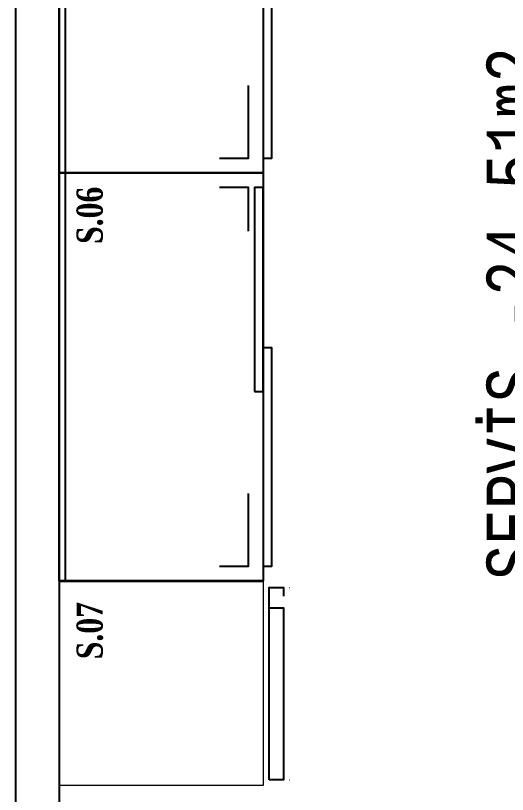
# Model space of a CAD drawing. Header units: millimetres. Extents: x 33350 to 35310, y -217097 to -211540.
# Drawn here: x 34103.5 to 34272.3, y -214386.3 to -214119 of the extents above; entities that cross this region are included whole.
import ezdxf
from ezdxf.enums import TextEntityAlignment as Align

# ---------------------------------------------------------------- set-up
doc = ezdxf.new("R2010")
doc.units = ezdxf.units.MM
doc.header["$LTSCALE"] = 60
doc.header["$MEASUREMENT"] = 0
doc.linetypes.add('DOT', pattern=[6.35, 0, -6.35])
for name, color, linetype, lineweight in [('-DWG_ANA', 7, 'Continuous', 0), ('-DWG_DETAY1', 7, 'Continuous', 25), ('-DWG_DETAY4', 7, 'DOT', 18), ('M-SB-YZ-01', 255, 'Continuous', 20), ('NO', 7, 'Continuous', 0)]:
    doc.layers.add(name, color=color, linetype=linetype, lineweight=lineweight)
doc.layers.add('BL-S', color=42, linetype='Continuous')
doc.layers.add('TEFRIŞ', color=223, linetype='Continuous')
doc.styles.add('antet', font='monos.ttf', dxfattribs={"width": 0.8})
doc.styles.add('ROMANS', font='ROMANSTW.SHX', dxfattribs={"width": 0.8})
doc.styles.add('TROMANS', font='ROMANSTW.SHX', dxfattribs={"width": 0.8})

# ---------------------------------------------------------------- blocks, each defined once
blk = doc.blocks.new('140x70x85')
at = {"layer": 'BL-S', "color": 0, "linetype": 'Continuous'}
for p, q in [((64891.13, 42228.19), (64893.13, 42228.19)), ((64893.13, 42228.19), (64893.13, 42088.19))]:
    blk.add_line(p, q, dxfattribs=at)
for points in [[(64891.13, 42088.19), (64891.13, 42228.19), (64961.13, 42228.19), (64961.13, 42088.19)], [(64958.13, 42153.19), (64961.13, 42153.19), (64961.13, 42223.19), (64958.13, 42223.19)], [(64961.13, 42093.19), (64964.13, 42093.19), (64964.13, 42168.19), (64961.13, 42168.19)]]:
    blk.add_lwpolyline(points, close=True, dxfattribs=at)
for points in [[(64956.13, 42208.19), (64956.13, 42223.19), (64946.13, 42223.19)], [(64946.13, 42093.19), (64956.13, 42093.19), (64956.13, 42118.19)]]:
    blk.add_lwpolyline(points, dxfattribs=at)
blk = doc.blocks.new('1fr-vn7r')
at = {"layer": '-DWG_ANA', "color": 0}
blk.add_lwpolyline([(0, 0), (0, -70), (70, -70), (70, 0)], close=True, dxfattribs=at)
at = {"layer": '-DWG_DETAY1', "color": 0}
blk.add_lwpolyline([(9, -72), (2, -72), (2, -77), (5, -77)], dxfattribs=at)
blk.add_lwpolyline([(68, -72), (9, -72), (9, -77), (68, -77)], close=True, dxfattribs=at)
at = {"layer": '-DWG_DETAY4', "color": 0}
blk.add_lwpolyline([(68, -79), (68, -143, -0.405364), (2.03, -79, -0.414214)], format="xyb", dxfattribs=at)
at = {"layer": 'NO', "linetype": 'Continuous', "style": 'ROMANS', "width": 0.8}
blk.add_attdef('NO', text='', height=10, dxfattribs=at).set_placement((48, -90), align=Align.MIDDLE)

msp = doc.modelspace()

# ---------------------------------------------------------------- linework, layer by layer
at = {"layer": 'TEFRIŞ'}
for p, q in [((34118.49, -213879.09), (34118.49, -214474.09)), ((34103.49, -213884.09), (34103.49, -214474.09))]:
    msp.add_line(p, q, dxfattribs=at)

# ---------------------------------------------------------------- block references
at = {"color": 7}
for p in [(-30772.64, -256261.19), (-30772.64, -256401.19)]:
    msp.add_blockref('140x70x85', p, dxfattribs=at)
at = {"color": 7, "xscale": -1, "rotation": 90}
msp.add_blockref('1fr-vn7r', (34118.49, -214313.24), dxfattribs=at)

# ---------------------------------------------------------------- texts
at = {"layer": 'M-SB-YZ-01', "color": 5, "style": 'antet', "width": 0.8}
msp.add_text('SERVİS -24,51m2', height=18, rotation=90, dxfattribs=at).set_placement((34283.18, -214312.83))
at = {"layer": 'TEFRIŞ', "char_height": 9, "attachment_point": 1, "rotation": 90, "style": 'TROMANS'}
for s, insert in [('{\\fCentury|b1|i0|c162|p18;\\C7;S.06}', (34124.41, -214197.39)), ('{\\fCentury|b1|i0|c162|p18;\\C7;S.07}', (34124.41, -214339.91))]:
    msp.add_mtext_dynamic_manual_height_columns(s, width=46.9037, gutter_width=1103.38, heights=[0], dxfattribs=dict(at, insert=insert))

doc.saveas('drawing.dxf')
